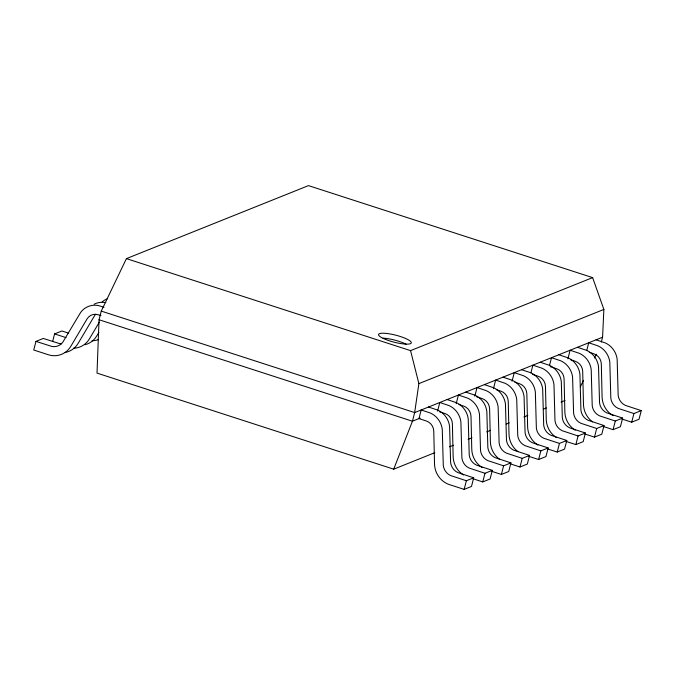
<?xml version="1.0" encoding="UTF-8"?>
<svg xmlns="http://www.w3.org/2000/svg" width="675" height="675" viewBox="0 0 675 675"><rect width="100%" height="100%" fill="white"/><g stroke="black" fill="none" stroke-linecap="round" stroke-linejoin="round"><path stroke-width="1.01" d="M601.349 342.014L602.581 337.213L603.872 309.445L592.625 277.619L308.475 185.617L126.411 258.626L101.258 311.099L99.039 319.739L97.014 373.106L393.702 469.176L434.81 452.689M126.411 258.626L410.56 350.629L418.88 383.628L414.661 412.577L412.442 421.217L393.702 469.176M61.602 343.718A12.158 11.407 68.1 0 1 59.138 343.482L43.301 338.445L35.969 341.381L33.75 350.021L48.372 354.755A21.305 19.988 68.1 0 0 70.824 346.3L87.024 318.98A10.648 9.998 68.1 0 1 98.246 314.752L100.988 315.638M52.616 341.592L54.582 333.914L61.914 330.978L68.639 333.155M437.577 411.134L439.796 402.494L449.027 405.582A19.794 18.571 68.1 0 1 460.89 421.867L461.903 458.072A12.158 11.407 68.1 0 0 469.193 468.079L484.987 473.276L492.32 470.34L490.101 478.98L482.768 481.916L473.023 478.761M456.199 403.667L458.418 395.027L467.64 398.115A19.794 18.571 68.1 0 1 479.503 414.399L480.524 450.613A12.158 11.407 68.1 0 0 487.806 460.612L503.601 465.809L510.933 462.873L508.714 471.513L501.39 474.449L491.636 471.293M474.812 396.2L477.031 387.56L486.262 390.656A19.794 18.571 68.1 0 1 498.125 406.932L499.137 443.146A12.158 11.407 68.1 0 0 506.427 453.144L522.222 458.35L529.554 455.406L527.335 464.046L520.003 466.99L510.249 463.826M464.155 489.383L466.374 480.743L473.698 477.807L471.479 486.447L464.155 489.383L449.525 484.65A21.305 19.988 68.1 0 1 434.531 464.071L433.772 431.257A10.648 9.998 68.1 0 0 426.279 420.964L418.964 418.601L421.183 409.961L430.405 413.049A19.794 18.571 68.1 0 1 442.268 429.334L443.289 465.539A12.158 11.407 68.1 0 0 450.571 475.546L466.374 480.743M493.425 388.741L495.644 380.093L504.875 383.189A19.794 18.571 68.1 0 1 516.738 399.465L517.75 435.679A12.158 11.407 68.1 0 0 525.04 445.677L540.835 450.883L548.167 447.938L545.948 456.578L538.616 459.523L528.871 456.368M482.768 481.916L484.987 473.276M512.047 381.274L514.266 372.634L523.488 375.722A19.794 18.571 68.1 0 1 535.351 392.006L536.372 428.212A12.158 11.407 68.1 0 0 543.662 438.218L559.457 443.416L566.781 440.48L564.562 449.12L557.238 452.056L547.484 448.9M501.39 474.449L503.601 465.809M530.904 372.845L532.879 365.167L542.109 368.255A19.794 18.571 68.1 0 1 553.972 384.539L554.985 420.753A12.158 11.407 68.1 0 0 562.275 430.751L578.07 435.949L585.402 433.013L583.183 441.653L575.851 444.589L566.106 441.433M520.003 466.99L522.222 458.35M549.526 365.377L551.5 357.699L560.722 360.788A19.794 18.571 68.1 0 1 572.586 377.072L573.607 413.286A12.158 11.407 68.1 0 0 580.888 423.284L596.692 428.482L604.015 425.545L601.796 434.185L594.472 437.13L584.719 433.966M538.616 459.523L540.835 450.883M567.894 358.872L570.113 350.232L579.344 353.329A19.794 18.571 68.1 0 1 591.207 369.605L592.22 405.818A12.158 11.407 68.1 0 0 599.51 415.817L615.305 421.023L622.637 418.078L620.418 426.718L613.086 429.663L603.332 426.507M557.238 452.056L559.457 443.416M586.761 350.452L588.727 342.773L597.957 345.862A19.794 18.571 68.1 0 1 609.82 362.146L610.833 398.351A12.158 11.407 68.1 0 0 618.123 408.358L633.918 413.556L641.25 410.619L639.031 419.259L631.699 422.196L621.953 419.04M575.851 444.589L578.07 435.949M594.472 437.13L596.692 428.482M613.086 429.663L615.305 421.023M631.699 422.196L633.918 413.556M580.323 386.851L583.512 380.329M594.439 357.969L596.261 354.24M99.368 322.093L89.438 338.842A21.305 19.988 68.1 0 1 73.423 348.258M98.862 332.37L96.77 335.897A21.305 19.988 68.1 0 1 85.008 344.748M410.56 350.629L592.625 277.619M418.88 383.628L603.872 309.445M602.581 337.213L414.661 412.577L101.258 311.099M420.154 418.12L412.442 421.217L99.039 319.739M449.499 446.799L453.414 445.23M468.096 439.341L472.011 437.771M486.692 431.89L490.607 430.312M506.267 424.035L509.203 422.862M523.884 416.973L527.799 415.403M543.459 409.118L546.396 407.945M561.085 402.055L565 400.486M596.059 339.829L605.289 342.925A19.794 18.571 68.1 0 1 617.153 359.201L618.165 395.415A12.158 11.407 68.1 0 0 625.455 405.413L641.25 410.619M577.446 347.296L586.668 350.384A19.794 18.571 68.1 0 1 598.531 366.668L599.552 402.882A12.158 11.407 68.1 0 0 606.833 412.881L622.637 418.078M589.258 352.299L593.823 353.776A10.648 9.998 68.1 0 1 601.324 364.07L602.083 396.883A21.305 19.988 68.1 0 0 613.043 415.657M558.824 354.763L568.055 357.851A19.794 18.571 68.1 0 1 579.918 374.136L580.93 410.341A12.158 11.407 68.1 0 0 588.22 420.348L604.015 425.545M570.637 359.767L575.21 361.243A10.648 9.998 68.1 0 1 582.702 371.528L583.47 404.35A21.305 19.988 68.1 0 0 592.557 421.892M540.211 362.23L549.442 365.318A19.794 18.571 68.1 0 1 561.305 381.603L562.317 417.808A12.158 11.407 68.1 0 0 569.607 427.815L585.402 433.013M550.192 366.635L556.588 368.71A10.648 9.998 68.1 0 1 564.089 378.996L564.848 411.809A21.305 19.988 68.1 0 0 575.176 430.203M521.589 369.689L530.82 372.786A19.794 18.571 68.1 0 1 542.683 389.062L543.696 425.275A12.158 11.407 68.1 0 0 550.986 435.274L566.781 440.48M532.491 374.397L537.975 376.177A10.648 9.998 68.1 0 1 545.467 386.463L546.235 419.276A21.305 19.988 68.1 0 0 556.563 437.662M502.976 377.156L512.207 380.244A19.794 18.571 68.1 0 1 524.07 396.529L525.083 432.743A12.158 11.407 68.1 0 0 532.373 442.741L548.167 447.938M514.789 382.16L519.362 383.636A10.648 9.998 68.1 0 1 526.854 393.93L527.614 426.743A21.305 19.988 68.1 0 0 537.941 445.129M484.363 384.623L493.585 387.712A19.794 18.571 68.1 0 1 505.448 403.996L506.469 440.21A12.158 11.407 68.1 0 0 513.751 450.208L529.554 455.406M496.167 389.627L500.74 391.103A10.648 9.998 68.1 0 1 508.241 401.397L509.001 434.211A21.305 19.988 68.1 0 0 518.096 451.752M465.742 392.091L474.972 395.179A19.794 18.571 68.1 0 1 486.835 411.463L487.848 447.668A12.158 11.407 68.1 0 0 495.138 457.675L510.933 462.873M476.643 396.79L482.127 398.571A10.648 9.998 68.1 0 1 489.62 408.856L490.388 441.678A21.305 19.988 68.1 0 0 499.475 459.219M447.128 399.549L456.359 402.646A19.794 18.571 68.1 0 1 468.222 418.922L469.235 455.136A12.158 11.407 68.1 0 0 476.525 465.134L492.32 470.34M458.941 404.553L463.506 406.038A10.648 9.998 68.1 0 1 471.007 416.323L471.766 449.137A21.305 19.988 68.1 0 0 482.093 467.522M428.507 407.017L437.737 410.113A19.794 18.571 68.1 0 1 449.601 426.389L450.613 462.603A12.158 11.407 68.1 0 0 457.903 472.601L473.698 477.807M439.408 411.725L444.892 413.497A10.648 9.998 68.1 0 1 452.385 423.79L453.153 456.604A21.305 19.988 68.1 0 0 463.48 474.989M104.009 307.26L98.508 305.581A19.794 18.571 68.1 0 0 80.747 312.272L62.716 342.318A12.158 11.407 68.1 0 1 51.806 346.427L35.969 341.381M54.582 333.914L66.108 337.643M383.003 338.133A16.892 3.594 14.4 0 1 406.105 344.174M64.994 352.51A21.305 19.988 68.1 0 0 78.148 343.364L94.357 316.043A10.648 9.998 68.1 0 1 95.664 314.305M94.146 304.197A19.794 18.571 68.1 0 1 105.832 302.645M102.119 301.885A19.794 18.571 68.1 0 1 107.258 298.865M98.347 339.584A21.305 19.988 68.1 0 1 92.045 340.791M385.687 339.483A16.892 3.594 14.4 0 0 411.269 342.951A16.892 3.594 14.4 0 0 387.83 333.602A16.892 3.594 14.4 0 0 385.687 339.483"/></g></svg>
